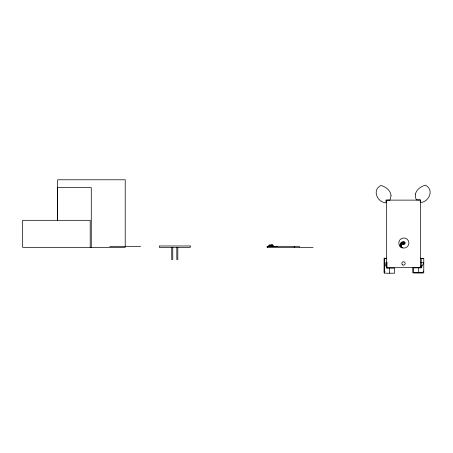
<?xml version="1.0" encoding="UTF-8"?>
<svg xmlns="http://www.w3.org/2000/svg" width="453" height="453" viewBox="0 0 453 453"><rect width="100%" height="100%" fill="white"/><g stroke="black" fill="none" stroke-linecap="round" stroke-linejoin="round"><path stroke-width="0.68" d="M420.367 267.712L420.384 200.124L386.607 200.124L386.607 267.678L420.384 267.678L421.5 265.464M421.233 267.819L421.233 258.363L423.776 258.363L423.765 272.887L413.629 272.887L413.629 267.819L421.233 267.819L423.776 262.751L421.233 262.751M272.615 244.943L269.829 245.124M268.901 245.124L273.097 245.124M268.47 245.418L273.527 245.418M109.722 246.324L140.628 246.324M268.98 246.324L267.179 246.324L267.179 247.338M273.538 246.324L299.337 246.324L299.337 247.338L267.14 247.338M267.14 246.517L269.677 246.517L269.677 245.418M270.107 246.517L277.276 246.517M420.367 258.261L422.909 258.408M386.324 258.691L384.416 258.691L384.427 273.216L394.557 273.216L394.557 268.148L386.958 268.148L384.416 263.08L386.958 263.08M384.263 262.61L384.925 264.303M420.367 262.649L421.641 262.649M413.447 267.712L412.768 267.712L412.768 272.78L422.898 272.78M384.087 271.058L384.631 271.058M423.085 271.2L423.765 271.2M384.427 271.528L384.971 271.528M384.767 272.746L384.087 272.746L384.076 258.227L386.624 258.227L386.624 258.81M403.861 244.348L403.085 244.212A3.364 3.364 0 0 0 401.919 244.354A2.288 2.288 0 0 0 402.547 247.927L401.33 247.417A3.228 3.228 0 0 1 400.214 245.662L400.124 244.965A3.228 3.228 0 0 1 403.861 241.709A1.319 1.319 0 0 1 405.18 243.029A1.319 1.319 0 0 1 403.861 244.348L403.38 244.246M401.33 247.417A5.068 5.068 0 0 1 401.33 238.64A5.068 5.068 0 0 1 408.929 243.029A5.068 5.068 0 0 1 401.33 247.417L399.472 245.566M418.697 267.819L418.697 272.887M389.489 268.148L389.489 273.216M386.958 261.947L386.958 268.148M313.108 247.338L299.597 247.361M294.274 246.324L294.274 247.338M272.208 246.664L272.128 244.943M271.834 244.943L271.777 245.418M271.726 245.418L271.726 246.664M270.894 245.418L270.894 246.517M270.022 245.124L270.022 245.418M269.269 245.124L269.269 245.418M177.825 247.338L177.825 259.501L176.812 259.501L176.812 247.338M172.757 247.338L172.757 259.501L171.744 259.501L171.744 247.338M91.274 247.338L91.274 187.553L57.497 187.553L57.497 220.611M90.204 247.338L90.204 220.317L22.65 220.317L22.65 247.338L125.215 247.338L125.215 179.784L57.661 179.784L57.661 220.6M391.047 195.792L389.954 200.107L386.001 200.107L386.001 202.853C377.162 202.321 371.788 189.932 380.933 185.447C385.718 186.795 390.792 190.402 391.047 195.792M415.429 194.048L415.356 196.981L416.352 199.83L420.299 199.83L420.299 202.57C429.144 202.044 434.518 189.648 425.373 185.169C421.007 186.438 416.534 189.371 415.429 194.048M404.269 243.029L403.968 243.425L401.483 243.527A2.327 2.327 0 0 1 403.21 242.587L404.269 243.029M401.675 243.974L401.347 244.388A2.718 2.718 0 0 0 400.894 245.956L400.922 246.268L400.554 244.954A2.803 2.803 0 0 1 403.181 242.106L404.093 242.174A0.889 0.889 0 0 1 404.093 243.89L401.675 243.974M190.237 245.99L159.331 245.99L159.331 247.338L190.237 247.338L190.237 245.99M402.655 264.92A1.687 1.687 0 0 0 405.186 263.459A1.687 1.687 0 0 0 402.655 261.993A1.687 1.687 0 0 0 402.655 264.92"/></g></svg>
